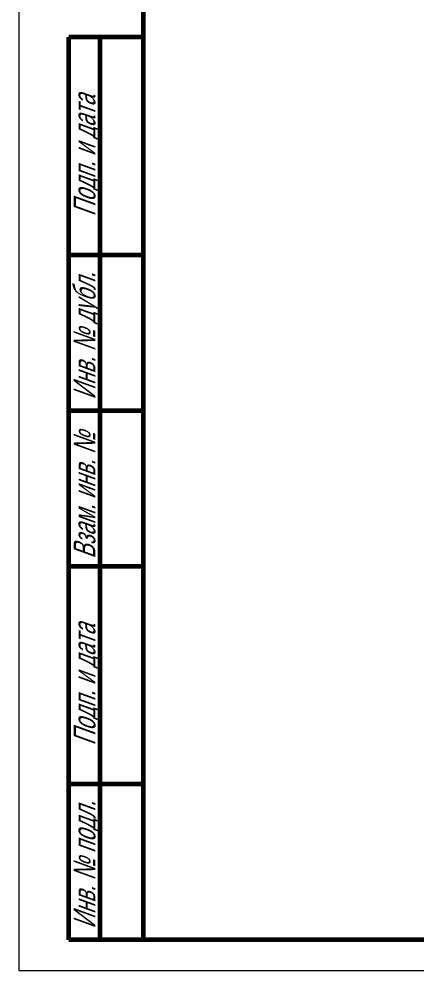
# Model space of a CAD drawing. Extents: x 0 to 297, y 0 to 292.
# Drawn here: x 0 to 63.9, y 0 to 152.9 of the extents above; entities that cross this region are included whole.
import ezdxf

# ---------------------------------------------------------------- set-up
doc = ezdxf.new("R2010")
doc.units = 0
doc.header["$MEASUREMENT"] = 0
doc.linetypes.add('K5LT_BASIC', pattern=[0])
doc.linetypes.add('K5LT_THIN', pattern=[0])
doc.styles.add('K5_TEXTSTYLE', font='win_eskd.shx', dxfattribs={"width": 0.7, "oblique": 15, "bigfont": 'b_eskd.shx'})

# ---------------------------------------------------------------- blocks, each defined once
blk = doc.blocks.new('*S')
at = {"linetype": 'K5LT_THIN', "lineweight": 18}
for p, q in [((0, 0), (0, 210)), ((297, 0), (0, 0))]:
    blk.add_line(p, q, dxfattribs=at)
at = {"linetype": 'K5LT_BASIC', "lineweight": 60}
for p, q in [((20, 5), (20, 205)), ((8, 5), (8, 150)), ((20, 150), (8, 150)), ((13, 5), (13, 150)), ((20, 115), (8, 115)), ((20, 90), (8, 90)), ((20, 65), (8, 65)), ((20, 30), (8, 30)), ((20, 5), (8, 5)), ((292, 5), (20, 5))]:
    blk.add_line(p, q, dxfattribs=at)
at = {"style": 'K5_TEXTSTYLE', "oblique": 20, "width": 0.7}
for s, p in [('Подп. и дата', (12.25, 121.21)), ('Инв. № дубл.', (12.25, 91.78)), ('Взам. инв. №', (12.25, 66.21)), ('Подп. и дата', (12.25, 36.21)), ('Инв. № подл.', (12.25, 6.78))]:
    blk.add_text(s, height=3.5, rotation=90, dxfattribs=at).set_placement(p)

msp = doc.modelspace()

# ---------------------------------------------------------------- block references
msp.add_blockref('*S', (0, 0))

doc.saveas('drawing.dxf')
